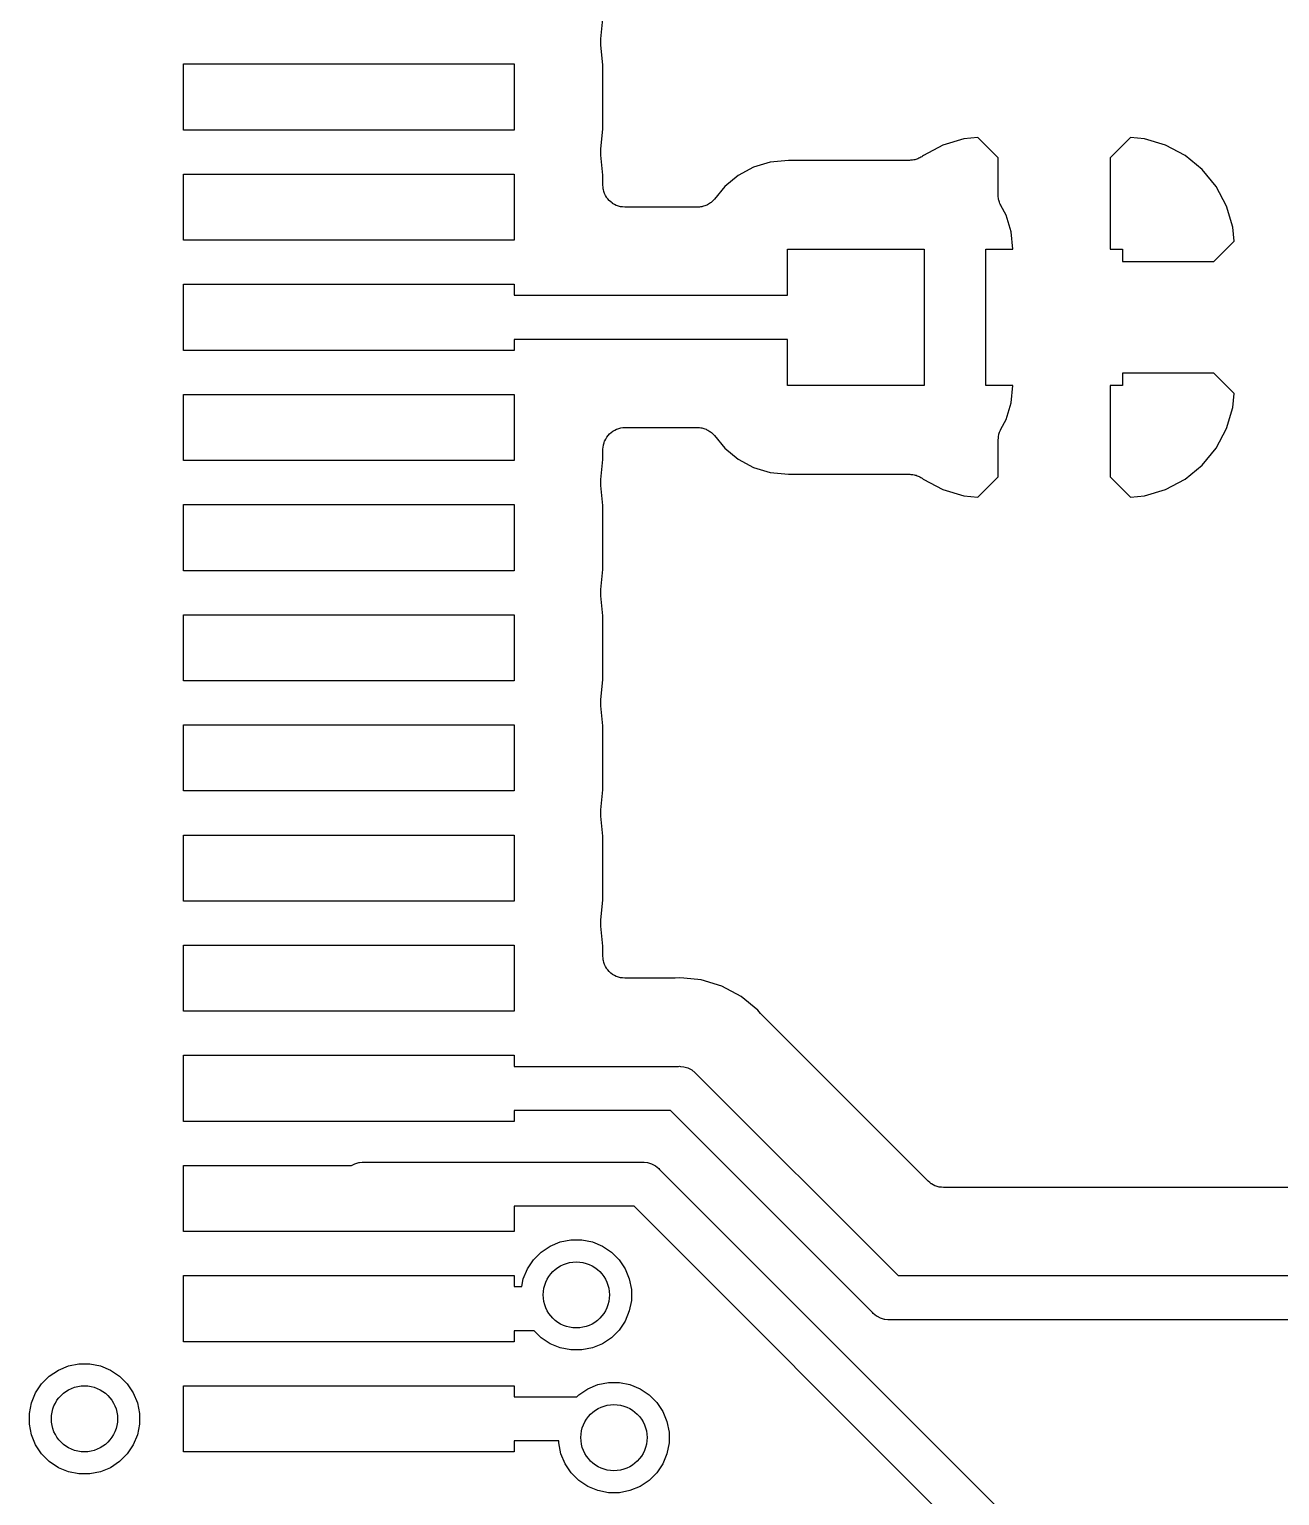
# Model space of a CAD drawing. Extents: x 4.8 to 7.88, y -6.14 to -3.94.
# Drawn here: x 7.0571 to 7.2804, y -4.561 to -4.2989 of the extents above; entities that cross this region are included whole.
import ezdxf

# ---------------------------------------------------------------- set-up
doc = ezdxf.new("R2010")
doc.units = 0
doc.header["$MEASUREMENT"] = 0
doc.layers.add('BLACK', color=7, linetype='CONTINUOUS')

msp = doc.modelspace()

# ---------------------------------------------------------------- linework, layer by layer
at = {"layer": 'BLACK', "linetype": 'CONTINUOUS'}
for p, q in [((7.15919, -4.30061), (7.15954, -4.29705)), ((7.15915, -4.30152), (7.15916, -4.30115)), ((7.15916, -4.30154), (7.15915, -4.30152)), ((7.15916, -4.30075), (7.15919, -4.30061)), ((7.15916, -4.30077), (7.15916, -4.30075)), ((7.15916, -4.30079), (7.15916, -4.30077)), ((7.15916, -4.30115), (7.15916, -4.30079)), ((7.15916, -4.30156), (7.15916, -4.30154)), ((7.15919, -4.30172), (7.15916, -4.30156)), ((7.15954, -4.30531), (7.15919, -4.30172)), ((7.08465, -4.31693), (7.08465, -4.30512)), ((7.08465, -4.30512), (7.1437, -4.30512)), ((7.1437, -4.30512), (7.1437, -4.31693)), ((7.15954, -4.31674), (7.15954, -4.30531)), ((7.1437, -4.31693), (7.08465, -4.31693)), ((7.15919, -4.32029), (7.15954, -4.31674)), ((7.22403, -4.31848), (7.22026, -4.31962)), ((7.22652, -4.31823), (7.22403, -4.31848)), ((7.23016, -4.32187), (7.22652, -4.31823)), ((7.25379, -4.31823), (7.25016, -4.32187)), ((7.25628, -4.31848), (7.25379, -4.31823)), ((7.26005, -4.31962), (7.25628, -4.31848)), ((7.15915, -4.3212), (7.15916, -4.32084)), ((7.15916, -4.32122), (7.15915, -4.3212)), ((7.15916, -4.32043), (7.15919, -4.32029)), ((7.15916, -4.32045), (7.15916, -4.32043)), ((7.15916, -4.32048), (7.15916, -4.32045)), ((7.15916, -4.32084), (7.15916, -4.32048)), ((7.22026, -4.31962), (7.21679, -4.32148)), ((7.26353, -4.32148), (7.26005, -4.31962)), ((7.15916, -4.32124), (7.15916, -4.32122)), ((7.15919, -4.32141), (7.15916, -4.32124)), ((7.15954, -4.325), (7.15919, -4.32141)), ((7.18646, -4.32357), (7.18373, -4.32503)), ((7.18943, -4.32267), (7.18646, -4.32357)), ((7.19271, -4.32235), (7.18943, -4.32267)), ((7.21432, -4.32235), (7.19271, -4.32235)), ((7.21449, -4.32233), (7.21432, -4.32235)), ((7.21466, -4.32233), (7.21449, -4.32233)), ((7.21487, -4.32229), (7.21466, -4.32233)), ((7.21509, -4.32227), (7.21487, -4.32229)), ((7.21525, -4.32222), (7.21509, -4.32227)), ((7.21542, -4.32219), (7.21525, -4.32222)), ((7.21562, -4.32211), (7.21542, -4.32219)), ((7.21582, -4.32205), (7.21562, -4.32211)), ((7.21597, -4.32197), (7.21582, -4.32205)), ((7.21613, -4.3219), (7.21597, -4.32197)), ((7.21631, -4.32179), (7.21613, -4.3219)), ((7.2165, -4.32169), (7.21631, -4.32179)), ((7.21663, -4.32158), (7.2165, -4.32169)), ((7.21678, -4.32149), (7.21663, -4.32158)), ((7.21679, -4.32148), (7.21678, -4.32149)), ((7.23016, -4.32854), (7.23016, -4.32187)), ((7.25016, -4.32187), (7.25016, -4.33819)), ((7.26657, -4.32398), (7.26353, -4.32148)), ((7.08465, -4.33661), (7.08465, -4.3248)), ((7.08465, -4.3248), (7.1437, -4.3248)), ((7.1437, -4.3248), (7.1437, -4.33661)), ((7.15954, -4.32677), (7.15954, -4.325)), ((7.18373, -4.32503), (7.18133, -4.327)), ((7.26907, -4.32702), (7.26657, -4.32398)), ((7.15958, -4.32714), (7.15954, -4.32677)), ((7.15961, -4.32751), (7.15958, -4.32714)), ((7.15962, -4.32752), (7.15961, -4.32751)), ((7.15962, -4.32754), (7.15962, -4.32752)), ((7.15973, -4.32789), (7.15962, -4.32754)), ((7.15983, -4.32825), (7.15973, -4.32789)), ((7.15984, -4.32826), (7.15983, -4.32825)), ((7.15984, -4.32827), (7.15984, -4.32826)), ((7.16002, -4.3286), (7.15984, -4.32827)), ((7.16019, -4.32893), (7.16002, -4.3286)), ((7.1602, -4.32894), (7.16019, -4.32893)), ((7.1602, -4.32895), (7.1602, -4.32894)), ((7.16044, -4.32924), (7.1602, -4.32895)), ((7.18133, -4.327), (7.17947, -4.32927)), ((7.23017, -4.32871), (7.23016, -4.32854)), ((7.23017, -4.32888), (7.23017, -4.32871)), ((7.23021, -4.32909), (7.23017, -4.32888)), ((7.27093, -4.3305), (7.26907, -4.32702)), ((7.16067, -4.32953), (7.16044, -4.32924)), ((7.16068, -4.32954), (7.16067, -4.32953)), ((7.16069, -4.32955), (7.16068, -4.32954)), ((7.16097, -4.32978), (7.16069, -4.32955)), ((7.16126, -4.33002), (7.16097, -4.32978)), ((7.16127, -4.33003), (7.16126, -4.33002)), ((7.16128, -4.33004), (7.16127, -4.33003)), ((7.16161, -4.33021), (7.16128, -4.33004)), ((7.16193, -4.33039), (7.16161, -4.33021)), ((7.16194, -4.33039), (7.16193, -4.33039)), ((7.16196, -4.3304), (7.16194, -4.33039)), ((7.16231, -4.33051), (7.16196, -4.3304)), ((7.16266, -4.33062), (7.16231, -4.33051)), ((7.16268, -4.33062), (7.16266, -4.33062)), ((7.16269, -4.33063), (7.16268, -4.33062)), ((7.16306, -4.33067), (7.16269, -4.33063)), ((7.16343, -4.33071), (7.16306, -4.33067)), ((7.16345, -4.33071), (7.16343, -4.33071)), ((7.16348, -4.33071), (7.16345, -4.33071)), ((7.16345, -4.33071), (7.16345, -4.33071)), ((7.16345, -4.33071), (7.16345, -4.33071)), ((7.17642, -4.33071), (7.16348, -4.33071)), ((7.1766, -4.33069), (7.17642, -4.33071)), ((7.17677, -4.33069), (7.1766, -4.33069)), ((7.17698, -4.33065), (7.17677, -4.33069)), ((7.17719, -4.33063), (7.17698, -4.33065)), ((7.17735, -4.33058), (7.17719, -4.33063)), ((7.17752, -4.33055), (7.17735, -4.33058)), ((7.17772, -4.33047), (7.17752, -4.33055)), ((7.17792, -4.33041), (7.17772, -4.33047)), ((7.17808, -4.33033), (7.17792, -4.33041)), ((7.17824, -4.33027), (7.17808, -4.33033)), ((7.17842, -4.33015), (7.17824, -4.33027)), ((7.1786, -4.33005), (7.17842, -4.33015)), ((7.17874, -4.32994), (7.1786, -4.33005)), ((7.17888, -4.32985), (7.17874, -4.32994)), ((7.17903, -4.3297), (7.17888, -4.32985)), ((7.1792, -4.32957), (7.17903, -4.3297)), ((7.17931, -4.32943), (7.1792, -4.32957)), ((7.17943, -4.32931), (7.17931, -4.32943)), ((7.17947, -4.32927), (7.17943, -4.32931)), ((7.23023, -4.32931), (7.23021, -4.32909)), ((7.23028, -4.32947), (7.23023, -4.32931)), ((7.23031, -4.32964), (7.23028, -4.32947)), ((7.23039, -4.32984), (7.23031, -4.32964)), ((7.23045, -4.33004), (7.23039, -4.32984)), ((7.23053, -4.33019), (7.23045, -4.33004)), ((7.2306, -4.33035), (7.23053, -4.33019)), ((7.23062, -4.3304), (7.2306, -4.33035)), ((7.23155, -4.33213), (7.23062, -4.3304)), ((7.27207, -4.33427), (7.27093, -4.3305)), ((7.23245, -4.3351), (7.23155, -4.33213)), ((7.27232, -4.33676), (7.27207, -4.33427)), ((7.1437, -4.33661), (7.08465, -4.33661)), ((7.23275, -4.33819), (7.23245, -4.3351)), ((7.26868, -4.34039), (7.27232, -4.33676)), ((7.19252, -4.34646), (7.19252, -4.33819)), ((7.19252, -4.33819), (7.21693, -4.33819)), ((7.21693, -4.33819), (7.21693, -4.3626)), ((7.22795, -4.3626), (7.22795, -4.33819)), ((7.22795, -4.33819), (7.23275, -4.33819)), ((7.25016, -4.33819), (7.25236, -4.33819)), ((7.25236, -4.33819), (7.25236, -4.34039)), ((7.25236, -4.34039), (7.26868, -4.34039)), ((7.08465, -4.3563), (7.08465, -4.34449)), ((7.08465, -4.34449), (7.1437, -4.34449)), ((7.1437, -4.34449), (7.1437, -4.34646)), ((7.1437, -4.34646), (7.19252, -4.34646)), ((7.19252, -4.35433), (7.1437, -4.35433)), ((7.1437, -4.35433), (7.1437, -4.3563)), ((7.19252, -4.3626), (7.19252, -4.35433)), ((7.1437, -4.3563), (7.08465, -4.3563)), ((7.25236, -4.36039), (7.25236, -4.3626)), ((7.26868, -4.36039), (7.25236, -4.36039)), ((7.27232, -4.36403), (7.26868, -4.36039)), ((7.21693, -4.3626), (7.19252, -4.3626)), ((7.23275, -4.3626), (7.22795, -4.3626)), ((7.23245, -4.36569), (7.23275, -4.3626)), ((7.25236, -4.3626), (7.25016, -4.3626)), ((7.25016, -4.3626), (7.25016, -4.37892)), ((7.08465, -4.37598), (7.08465, -4.36417)), ((7.08465, -4.36417), (7.1437, -4.36417)), ((7.1437, -4.36417), (7.1437, -4.37598)), ((7.23155, -4.36865), (7.23245, -4.36569)), ((7.27207, -4.36652), (7.27232, -4.36403)), ((7.27093, -4.37029), (7.27207, -4.36652)), ((7.16073, -4.3712), (7.16101, -4.37097)), ((7.16101, -4.37097), (7.1613, -4.37074)), ((7.1613, -4.37074), (7.16131, -4.37073)), ((7.16131, -4.37073), (7.16133, -4.37072)), ((7.16133, -4.37072), (7.16165, -4.37055)), ((7.16165, -4.37055), (7.16198, -4.37038)), ((7.16198, -4.37038), (7.16199, -4.37037)), ((7.16199, -4.37037), (7.16201, -4.37037)), ((7.16201, -4.37037), (7.16236, -4.37026)), ((7.16236, -4.37026), (7.16272, -4.37015)), ((7.16272, -4.37015), (7.16273, -4.37015)), ((7.16273, -4.37015), (7.16274, -4.37015)), ((7.16274, -4.37015), (7.16311, -4.37011)), ((7.16311, -4.37011), (7.16348, -4.37008)), ((7.16348, -4.37008), (7.17642, -4.37008)), ((7.17642, -4.37008), (7.17648, -4.37008)), ((7.17648, -4.37008), (7.17665, -4.3701)), ((7.17665, -4.3701), (7.17682, -4.3701)), ((7.17682, -4.3701), (7.17703, -4.37014)), ((7.17703, -4.37014), (7.17724, -4.37016)), ((7.17724, -4.37016), (7.17741, -4.37022)), ((7.17741, -4.37022), (7.17758, -4.37025)), ((7.17758, -4.37025), (7.17777, -4.37033)), ((7.17777, -4.37033), (7.17798, -4.3704)), ((7.17798, -4.3704), (7.17813, -4.37048)), ((7.17813, -4.37048), (7.17829, -4.37055)), ((7.17829, -4.37055), (7.17846, -4.37067)), ((7.17846, -4.37067), (7.17865, -4.37077)), ((7.17865, -4.37077), (7.17878, -4.37088)), ((7.17878, -4.37088), (7.17892, -4.37097)), ((7.17892, -4.37097), (7.17907, -4.37112)), ((7.23033, -4.3711), (7.23041, -4.3709)), ((7.23041, -4.3709), (7.23048, -4.37069)), ((7.23048, -4.37069), (7.23056, -4.37054)), ((7.23056, -4.37054), (7.23062, -4.37039)), ((7.23062, -4.37039), (7.23155, -4.36865)), ((7.26907, -4.37376), (7.27093, -4.37029)), ((7.15954, -4.37396), (7.15959, -4.3736)), ((7.15959, -4.3736), (7.15962, -4.37322)), ((7.15962, -4.37322), (7.15963, -4.37321)), ((7.15963, -4.3732), (7.15974, -4.37284)), ((7.15963, -4.37321), (7.15963, -4.3732)), ((7.15974, -4.37284), (7.15985, -4.37249)), ((7.15985, -4.37249), (7.15986, -4.37248)), ((7.15986, -4.37246), (7.16004, -4.37214)), ((7.15986, -4.37248), (7.15986, -4.37246)), ((7.16004, -4.37214), (7.16022, -4.37181)), ((7.16022, -4.37181), (7.16023, -4.3718)), ((7.16023, -4.37179), (7.16047, -4.37151)), ((7.16023, -4.3718), (7.16023, -4.37179)), ((7.16047, -4.37151), (7.16071, -4.37122)), ((7.16071, -4.37122), (7.16072, -4.37121)), ((7.16072, -4.37121), (7.16073, -4.3712)), ((7.17907, -4.37112), (7.17924, -4.37126)), ((7.17924, -4.37126), (7.17935, -4.3714)), ((7.17935, -4.3714), (7.17947, -4.37152)), ((7.17947, -4.37152), (7.18133, -4.37379)), ((7.23016, -4.37219), (7.23018, -4.37202)), ((7.23016, -4.37224), (7.23016, -4.37219)), ((7.23016, -4.37892), (7.23016, -4.37224)), ((7.23018, -4.37185), (7.23022, -4.37164)), ((7.23018, -4.37202), (7.23018, -4.37185)), ((7.23022, -4.37164), (7.23024, -4.37142)), ((7.23024, -4.37142), (7.23029, -4.37126)), ((7.23029, -4.37126), (7.23033, -4.3711)), ((7.1437, -4.37598), (7.08465, -4.37598)), ((7.15919, -4.37935), (7.15954, -4.37579)), ((7.15954, -4.37399), (7.15954, -4.37396)), ((7.15954, -4.37402), (7.15954, -4.37399)), ((7.15954, -4.37399), (7.15954, -4.37399)), ((7.15954, -4.37399), (7.15954, -4.37399)), ((7.15954, -4.37579), (7.15954, -4.37402)), ((7.18133, -4.37379), (7.18373, -4.37576)), ((7.18373, -4.37576), (7.18646, -4.37722)), ((7.26657, -4.37681), (7.26907, -4.37376)), ((7.18646, -4.37722), (7.18943, -4.37812)), ((7.18943, -4.37812), (7.19271, -4.37844)), ((7.19271, -4.37844), (7.21432, -4.37844)), ((7.21432, -4.37844), (7.21438, -4.37844)), ((7.21438, -4.37844), (7.21455, -4.37846)), ((7.21455, -4.37846), (7.21472, -4.37846)), ((7.21472, -4.37846), (7.21493, -4.3785)), ((7.21493, -4.3785), (7.21514, -4.37853)), ((7.21514, -4.37853), (7.2153, -4.37858)), ((7.2153, -4.37858), (7.21547, -4.37861)), ((7.21547, -4.37861), (7.21567, -4.3787)), ((7.21567, -4.3787), (7.21587, -4.37876)), ((7.21587, -4.37876), (7.21602, -4.37884)), ((7.21602, -4.37884), (7.21618, -4.37891)), ((7.26353, -4.37931), (7.26657, -4.37681)), ((7.15915, -4.38026), (7.15916, -4.37989)), ((7.15916, -4.38028), (7.15915, -4.38026)), ((7.15916, -4.37949), (7.15919, -4.37935)), ((7.15916, -4.37951), (7.15916, -4.37949)), ((7.15916, -4.37953), (7.15916, -4.37951)), ((7.15916, -4.37989), (7.15916, -4.37953)), ((7.15916, -4.3803), (7.15916, -4.38028)), ((7.15919, -4.38046), (7.15916, -4.3803)), ((7.15954, -4.38405), (7.15919, -4.38046)), ((7.21618, -4.37891), (7.21636, -4.37903)), ((7.21636, -4.37903), (7.21655, -4.37913)), ((7.21655, -4.37913), (7.21668, -4.37924)), ((7.21668, -4.37924), (7.21675, -4.37929)), ((7.21675, -4.37929), (7.22026, -4.38117)), ((7.22026, -4.38117), (7.22403, -4.38231)), ((7.22652, -4.38255), (7.23016, -4.37892)), ((7.25016, -4.37892), (7.25379, -4.38255)), ((7.25628, -4.38231), (7.26005, -4.38117)), ((7.26005, -4.38117), (7.26353, -4.37931)), ((7.08465, -4.39567), (7.08465, -4.38386)), ((7.08465, -4.38386), (7.1437, -4.38386)), ((7.1437, -4.38386), (7.1437, -4.39567)), ((7.15954, -4.39548), (7.15954, -4.38405)), ((7.22403, -4.38231), (7.22652, -4.38255)), ((7.25379, -4.38255), (7.25628, -4.38231)), ((7.1437, -4.39567), (7.08465, -4.39567)), ((7.15919, -4.39903), (7.15954, -4.39548)), ((7.15915, -4.39994), (7.15916, -4.39958)), ((7.15916, -4.39917), (7.15919, -4.39903)), ((7.15916, -4.39919), (7.15916, -4.39917)), ((7.15916, -4.39922), (7.15916, -4.39919)), ((7.15916, -4.39958), (7.15916, -4.39922)), ((7.15916, -4.39996), (7.15915, -4.39994)), ((7.15916, -4.39998), (7.15916, -4.39996)), ((7.15919, -4.40015), (7.15916, -4.39998)), ((7.15954, -4.40374), (7.15919, -4.40015)), ((7.08465, -4.41535), (7.08465, -4.40354)), ((7.08465, -4.40354), (7.1437, -4.40354)), ((7.1437, -4.40354), (7.1437, -4.41535)), ((7.15954, -4.41516), (7.15954, -4.40374)), ((7.1437, -4.41535), (7.08465, -4.41535)), ((7.15919, -4.41872), (7.15954, -4.41516)), ((7.15915, -4.41963), (7.15916, -4.41926)), ((7.15916, -4.41965), (7.15915, -4.41963)), ((7.15916, -4.41886), (7.15919, -4.41872)), ((7.15916, -4.41888), (7.15916, -4.41886)), ((7.15916, -4.4189), (7.15916, -4.41888)), ((7.15916, -4.41926), (7.15916, -4.4189)), ((7.15916, -4.41967), (7.15916, -4.41965)), ((7.15919, -4.41983), (7.15916, -4.41967)), ((7.15954, -4.42342), (7.15919, -4.41983)), ((7.08465, -4.43504), (7.08465, -4.42323)), ((7.08465, -4.42323), (7.1437, -4.42323)), ((7.1437, -4.42323), (7.1437, -4.43504)), ((7.15954, -4.43485), (7.15954, -4.42342)), ((7.1437, -4.43504), (7.08465, -4.43504)), ((7.15919, -4.4384), (7.15954, -4.43485)), ((7.15915, -4.43931), (7.15916, -4.43895)), ((7.15916, -4.43854), (7.15919, -4.4384)), ((7.15916, -4.43857), (7.15916, -4.43854)), ((7.15916, -4.43859), (7.15916, -4.43857)), ((7.15916, -4.43895), (7.15916, -4.43859)), ((7.15916, -4.43933), (7.15915, -4.43931)), ((7.15916, -4.43935), (7.15916, -4.43933)), ((7.15919, -4.43952), (7.15916, -4.43935)), ((7.15954, -4.44311), (7.15919, -4.43952)), ((7.08465, -4.45472), (7.08465, -4.44291)), ((7.08465, -4.44291), (7.1437, -4.44291)), ((7.1437, -4.44291), (7.1437, -4.45472)), ((7.15954, -4.45453), (7.15954, -4.44311)), ((7.1437, -4.45472), (7.08465, -4.45472)), ((7.15919, -4.45809), (7.15954, -4.45453)), ((7.15915, -4.459), (7.15916, -4.45863)), ((7.15916, -4.45902), (7.15915, -4.459)), ((7.15916, -4.45823), (7.15919, -4.45809)), ((7.15916, -4.45825), (7.15916, -4.45823)), ((7.15916, -4.45827), (7.15916, -4.45825)), ((7.15916, -4.45863), (7.15916, -4.45827)), ((7.15916, -4.45904), (7.15916, -4.45902)), ((7.15919, -4.4592), (7.15916, -4.45904)), ((7.15954, -4.46279), (7.15919, -4.4592)), ((7.08465, -4.47441), (7.08465, -4.4626)), ((7.08465, -4.4626), (7.1437, -4.4626)), ((7.1437, -4.4626), (7.1437, -4.47441)), ((7.15954, -4.46457), (7.15954, -4.46279)), ((7.15958, -4.46493), (7.15954, -4.46457)), ((7.15961, -4.4653), (7.15958, -4.46493)), ((7.15962, -4.46532), (7.15961, -4.4653)), ((7.15962, -4.46533), (7.15962, -4.46532)), ((7.15973, -4.46569), (7.15962, -4.46533)), ((7.15983, -4.46604), (7.15973, -4.46569)), ((7.15984, -4.46605), (7.15983, -4.46604)), ((7.15984, -4.46607), (7.15984, -4.46605)), ((7.16002, -4.4664), (7.15984, -4.46607)), ((7.16019, -4.46672), (7.16002, -4.4664)), ((7.1602, -4.46673), (7.16019, -4.46672)), ((7.1602, -4.46675), (7.1602, -4.46673)), ((7.16044, -4.46703), (7.1602, -4.46675)), ((7.16067, -4.46732), (7.16044, -4.46703)), ((7.16068, -4.46733), (7.16067, -4.46732)), ((7.16069, -4.46734), (7.16068, -4.46733)), ((7.16097, -4.46758), (7.16069, -4.46734)), ((7.16126, -4.46782), (7.16097, -4.46758)), ((7.16127, -4.46782), (7.16126, -4.46782)), ((7.16128, -4.46783), (7.16127, -4.46782)), ((7.16161, -4.46801), (7.16128, -4.46783)), ((7.16193, -4.46819), (7.16161, -4.46801)), ((7.16194, -4.46819), (7.16193, -4.46819)), ((7.16196, -4.4682), (7.16194, -4.46819)), ((7.16231, -4.46831), (7.16196, -4.4682)), ((7.16266, -4.46842), (7.16231, -4.46831)), ((7.16268, -4.46842), (7.16266, -4.46842)), ((7.16269, -4.46842), (7.16268, -4.46842)), ((7.16306, -4.46846), (7.16269, -4.46842)), ((7.16343, -4.4685), (7.16306, -4.46846)), ((7.16345, -4.4685), (7.16343, -4.4685)), ((7.16348, -4.4685), (7.16345, -4.4685)), ((7.16345, -4.4685), (7.16345, -4.4685)), ((7.16345, -4.4685), (7.16345, -4.4685)), ((7.17207, -4.4685), (7.16348, -4.4685)), ((7.17223, -4.46849), (7.17207, -4.4685)), ((7.1724, -4.46849), (7.17223, -4.46849)), ((7.17245, -4.46848), (7.1724, -4.46849)), ((7.17323, -4.46841), (7.17245, -4.46848)), ((7.174, -4.46848), (7.17323, -4.46841)), ((7.17709, -4.46879), (7.174, -4.46848)), ((7.1808, -4.46991), (7.17709, -4.46879)), ((7.18422, -4.47174), (7.1808, -4.46991)), ((7.18722, -4.4742), (7.18422, -4.47174)), ((7.1437, -4.47441), (7.08465, -4.47441)), ((7.18771, -4.4748), (7.18722, -4.4742)), ((7.18783, -4.47492), (7.18771, -4.4748)), ((7.18793, -4.47505), (7.18783, -4.47492)), ((7.18797, -4.47509), (7.18793, -4.47505)), ((7.21763, -4.50475), (7.18797, -4.47509)), ((7.08465, -4.49409), (7.08465, -4.48228)), ((7.08465, -4.48228), (7.1437, -4.48228)), ((7.1437, -4.48228), (7.1437, -4.48425)), ((7.1437, -4.48425), (7.17304, -4.48425)), ((7.17304, -4.48425), (7.17323, -4.48423)), ((7.17323, -4.48423), (7.17342, -4.48425)), ((7.17342, -4.48425), (7.17342, -4.48425)), ((7.17342, -4.48425), (7.174, -4.48431)), ((7.174, -4.48431), (7.17474, -4.48453)), ((7.17474, -4.48453), (7.17543, -4.4849)), ((7.17543, -4.4849), (7.17603, -4.48539)), ((7.17603, -4.48539), (7.17615, -4.48554)), ((7.17615, -4.48554), (7.21226, -4.52165)), ((7.1437, -4.49409), (7.08465, -4.49409)), ((7.1716, -4.49213), (7.1437, -4.49213)), ((7.1437, -4.49213), (7.1437, -4.49409)), ((7.20771, -4.52824), (7.1716, -4.49213)), ((7.08465, -4.51378), (7.08465, -4.50197)), ((7.08465, -4.50197), (7.11464, -4.50197)), ((7.11464, -4.50197), (7.11522, -4.50166)), ((7.11522, -4.50166), (7.11579, -4.50149)), ((7.11579, -4.50149), (7.11596, -4.50144)), ((7.11596, -4.50144), (7.11604, -4.50143)), ((7.11604, -4.50143), (7.11654, -4.50138)), ((7.11654, -4.50138), (7.11673, -4.50136)), ((7.11654, -4.50138), (7.11654, -4.50138)), ((7.11673, -4.50136), (7.11692, -4.50138)), ((7.11692, -4.50138), (7.16654, -4.50138)), ((7.16654, -4.50138), (7.16674, -4.50136)), ((7.16674, -4.50136), (7.16693, -4.50138)), ((7.16693, -4.50138), (7.16693, -4.50138)), ((7.16693, -4.50138), (7.16751, -4.50144)), ((7.16751, -4.50144), (7.16825, -4.50166)), ((7.16825, -4.50166), (7.16893, -4.50203)), ((7.16893, -4.50203), (7.16953, -4.50252)), ((7.16953, -4.50252), (7.16966, -4.50267)), ((7.16966, -4.50267), (7.24366, -4.57668)), ((7.21791, -4.50499), (7.21763, -4.50475)), ((7.21819, -4.50522), (7.21791, -4.50499)), ((7.21821, -4.50523), (7.21819, -4.50522)), ((7.21822, -4.50524), (7.21821, -4.50523)), ((7.21855, -4.50541), (7.21822, -4.50524)), ((7.21886, -4.50559), (7.21855, -4.50541)), ((7.21888, -4.50559), (7.21886, -4.50559)), ((7.2189, -4.5056), (7.21888, -4.50559)), ((7.21925, -4.50571), (7.2189, -4.5056)), ((7.2196, -4.50582), (7.21925, -4.50571)), ((7.21962, -4.50582), (7.2196, -4.50582)), ((7.21964, -4.50583), (7.21962, -4.50582)), ((7.22, -4.50586), (7.21964, -4.50583)), ((7.22036, -4.50591), (7.22, -4.50586)), ((7.2204, -4.50591), (7.22036, -4.50591)), ((7.22041, -4.50591), (7.2204, -4.50591)), ((7.2204, -4.50591), (7.2204, -4.50591)), ((7.2204, -4.50591), (7.2204, -4.50591)), ((7.32038, -4.50591), (7.22041, -4.50591)), ((7.1651, -4.50925), (7.1437, -4.50925)), ((7.1437, -4.50925), (7.1437, -4.51378)), ((7.23911, -4.58326), (7.1651, -4.50925)), ((7.1437, -4.51378), (7.08465, -4.51378)), ((7.14714, -4.51882), (7.14851, -4.51745)), ((7.14851, -4.51745), (7.15012, -4.51638)), ((7.15012, -4.51638), (7.15192, -4.51563)), ((7.15192, -4.51563), (7.15382, -4.51525)), ((7.15382, -4.51525), (7.15576, -4.51525)), ((7.15576, -4.51525), (7.15766, -4.51563)), ((7.15766, -4.51563), (7.15945, -4.51638)), ((7.15945, -4.51638), (7.16106, -4.51745)), ((7.16106, -4.51745), (7.16243, -4.51882)), ((7.14606, -4.52044), (7.14714, -4.51882)), ((7.16243, -4.51882), (7.16351, -4.52044)), ((7.08465, -4.53346), (7.08465, -4.52165)), ((7.08465, -4.52165), (7.1437, -4.52165)), ((7.1437, -4.52165), (7.1437, -4.52362)), ((7.14505, -4.52362), (7.14532, -4.52223)), ((7.14532, -4.52223), (7.14606, -4.52044)), ((7.16351, -4.52044), (7.16425, -4.52223)), ((7.16425, -4.52223), (7.16463, -4.52413)), ((7.21226, -4.52165), (7.34016, -4.52165)), ((7.1437, -4.52362), (7.14505, -4.52362)), ((7.16463, -4.52413), (7.16463, -4.52607)), ((7.16425, -4.52797), (7.16351, -4.52976)), ((7.16463, -4.52607), (7.16425, -4.52797)), ((7.16351, -4.52976), (7.16243, -4.53137)), ((7.20783, -4.52839), (7.20771, -4.52824)), ((7.20843, -4.52888), (7.20783, -4.52839)), ((7.20861, -4.52897), (7.20843, -4.52888)), ((7.20912, -4.52925), (7.20861, -4.52897)), ((7.20986, -4.52947), (7.20912, -4.52925)), ((7.20993, -4.52948), (7.20986, -4.52947)), ((7.21044, -4.52953), (7.20993, -4.52948)), ((7.21063, -4.52955), (7.21044, -4.52953)), ((7.21044, -4.52953), (7.21044, -4.52953)), ((7.21082, -4.52953), (7.21063, -4.52955)), ((7.34016, -4.52953), (7.21082, -4.52953)), ((7.1437, -4.53346), (7.08465, -4.53346)), ((7.14727, -4.5315), (7.1437, -4.5315)), ((7.1437, -4.5315), (7.1437, -4.53346)), ((7.14851, -4.53274), (7.14727, -4.5315)), ((7.15012, -4.53382), (7.14851, -4.53274)), ((7.16106, -4.53274), (7.15945, -4.53382)), ((7.16243, -4.53137), (7.16106, -4.53274)), ((7.15192, -4.53456), (7.15012, -4.53382)), ((7.15382, -4.53494), (7.15192, -4.53456)), ((7.15576, -4.53494), (7.15382, -4.53494)), ((7.15766, -4.53456), (7.15576, -4.53494)), ((7.15945, -4.53382), (7.15766, -4.53456)), ((7.06065, -4.5396), (7.06227, -4.53852)), ((7.06227, -4.53852), (7.06406, -4.53778)), ((7.06406, -4.53778), (7.06596, -4.5374)), ((7.06596, -4.5374), (7.0679, -4.5374)), ((7.0679, -4.5374), (7.0698, -4.53778)), ((7.0698, -4.53778), (7.07159, -4.53852)), ((7.07159, -4.53852), (7.0732, -4.5396)), ((7.05821, -4.54258), (7.05928, -4.54097)), ((7.05928, -4.54097), (7.06065, -4.5396)), ((7.0732, -4.5396), (7.07457, -4.54097)), ((7.07457, -4.54097), (7.07565, -4.54258)), ((7.15685, -4.54187), (7.15864, -4.54113)), ((7.15864, -4.54113), (7.16054, -4.54075)), ((7.16054, -4.54075), (7.16248, -4.54075)), ((7.16248, -4.54075), (7.16438, -4.54113)), ((7.16438, -4.54113), (7.16617, -4.54187)), ((7.05746, -4.54437), (7.05821, -4.54258)), ((7.07565, -4.54258), (7.07639, -4.54437)), ((7.08465, -4.55315), (7.08465, -4.54134)), ((7.08465, -4.54134), (7.1437, -4.54134)), ((7.1437, -4.54134), (7.1437, -4.54331)), ((7.1437, -4.54331), (7.15488, -4.54331)), ((7.15488, -4.54331), (7.15524, -4.54295)), ((7.15524, -4.54295), (7.15685, -4.54187)), ((7.16617, -4.54187), (7.16779, -4.54295)), ((7.16779, -4.54295), (7.16916, -4.54432)), ((7.05709, -4.54627), (7.05746, -4.54437)), ((7.05709, -4.54821), (7.05709, -4.54627)), ((7.07639, -4.54437), (7.07677, -4.54627)), ((7.07677, -4.54627), (7.07677, -4.54821)), ((7.16916, -4.54432), (7.17023, -4.54593)), ((7.17023, -4.54593), (7.17098, -4.54772)), ((7.05746, -4.55012), (7.05709, -4.54821)), ((7.07677, -4.54821), (7.07639, -4.55012)), ((7.17098, -4.54772), (7.17135, -4.54963)), ((7.05821, -4.55191), (7.05746, -4.55012)), ((7.07639, -4.55012), (7.07565, -4.55191)), ((7.15167, -4.55118), (7.1437, -4.55118)), ((7.1437, -4.55118), (7.1437, -4.55315)), ((7.15167, -4.55156), (7.15167, -4.55118)), ((7.15205, -4.55347), (7.15167, -4.55156)), ((7.17135, -4.55156), (7.17098, -4.55347)), ((7.17135, -4.54963), (7.17135, -4.55156)), ((7.05928, -4.55352), (7.05821, -4.55191)), ((7.06065, -4.55489), (7.05928, -4.55352)), ((7.07457, -4.55352), (7.0732, -4.55489)), ((7.07565, -4.55191), (7.07457, -4.55352)), ((7.1437, -4.55315), (7.08465, -4.55315)), ((7.15279, -4.55526), (7.15205, -4.55347)), ((7.17098, -4.55347), (7.17023, -4.55526)), ((7.06227, -4.55597), (7.06065, -4.55489)), ((7.06406, -4.55671), (7.06227, -4.55597)), ((7.06596, -4.55709), (7.06406, -4.55671)), ((7.0698, -4.55671), (7.0679, -4.55709)), ((7.07159, -4.55597), (7.0698, -4.55671)), ((7.0732, -4.55489), (7.07159, -4.55597)), ((7.15387, -4.55687), (7.15279, -4.55526)), ((7.15524, -4.55824), (7.15387, -4.55687)), ((7.16916, -4.55687), (7.16779, -4.55824)), ((7.17023, -4.55526), (7.16916, -4.55687)), ((7.0679, -4.55709), (7.06596, -4.55709)), ((7.15685, -4.55932), (7.15524, -4.55824)), ((7.15864, -4.56006), (7.15685, -4.55932)), ((7.16617, -4.55932), (7.16438, -4.56006)), ((7.16779, -4.55824), (7.16617, -4.55932)), ((7.16054, -4.56044), (7.15864, -4.56006)), ((7.16248, -4.56044), (7.16054, -4.56044)), ((7.16438, -4.56006), (7.16248, -4.56044))]:
    msp.add_line(p, q, dxfattribs=at)
at = {"layer": 'BLACK'}
for centre in [(7.15479, -4.5251), (7.06693, -4.54724), (7.16151, -4.5506)]:
    msp.add_circle(centre, 0.00591, dxfattribs=at)

doc.saveas('drawing.dxf')
